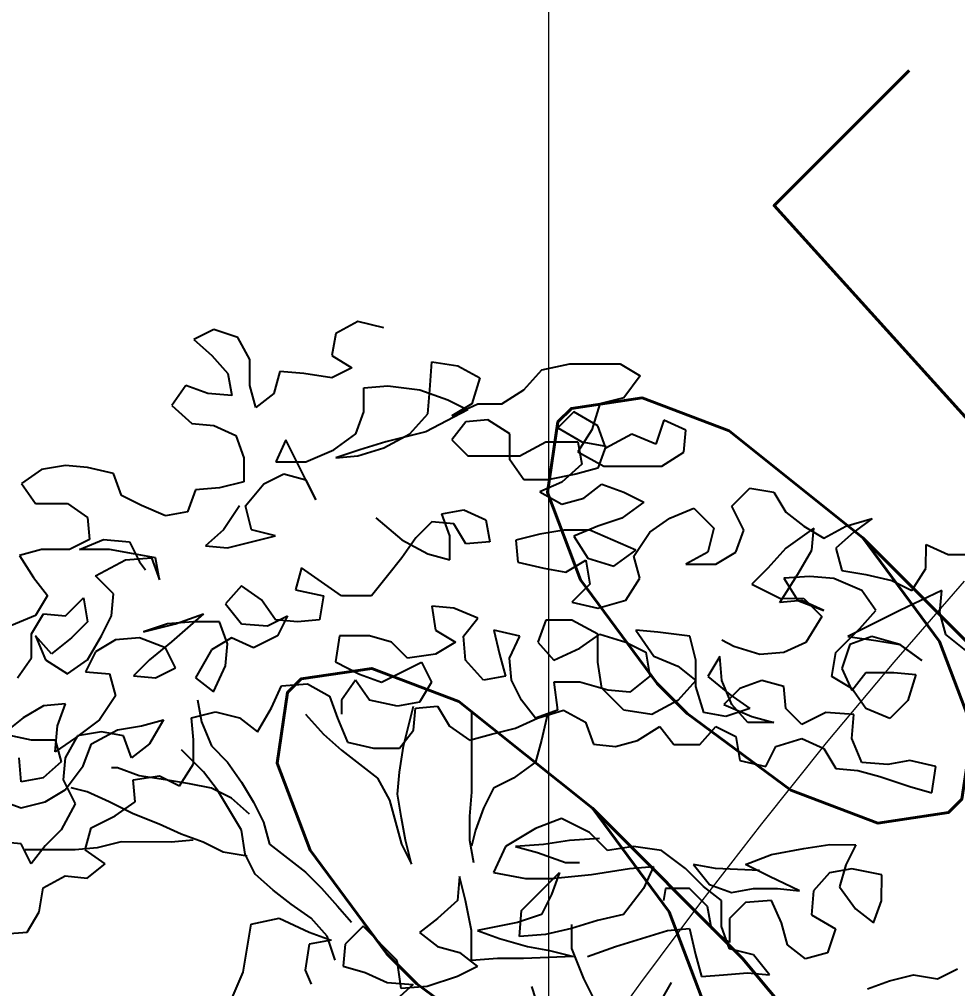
# Model space of a CAD drawing. Header units: millimetres. Extents: x 684983 to 685377, y 990360 to 990509.
# Drawn here: x 685043.539 to 685044.38, y 990436.173 to 990437.042 of the extents above; entities that cross this region are included whole.
import ezdxf

# ---------------------------------------------------------------- set-up
doc = ezdxf.new("R2010")
doc.units = ezdxf.units.MM
for name, color, linetype, lineweight in [('CON_1', 7, 'Continuous', 9), ('grid', 8, 'Continuous', 9), ('GRID LEVELS', 7, 'Continuous', 13)]:
    doc.layers.add(name, color=color, linetype=linetype, lineweight=lineweight)
doc.layers.add('JACK  FRUIT TREE', color=7, linetype='Continuous')
doc.styles.get("Standard").update_dxf_attribs({"font": 'RomanS'})

# ---------------------------------------------------------------- blocks, each defined once
blk = doc.blocks.new('JT')
at = {"color": 3}
for p, q in [((-0.15532, 2.2801, 157.72663), (-0.16849, 2.27293, 157.72663)), ((-0.13977, 2.27649, 157.72663), (-0.15532, 2.2801, 157.72663)), ((-0.24147, 2.27539, 157.72663), (-0.25344, 2.26942, 157.72663)), ((-0.22712, 2.27059, 157.72663), (-0.24147, 2.27539, 157.72663)), ((-0.21995, 2.25743, 157.72663), (-0.22712, 2.27059, 157.72663)), ((-0.16849, 2.27293, 157.72663), (-0.1709, 2.25977, 157.72663)), ((-0.25344, 2.26942, 157.72663), (-0.24268, 2.25984, 157.72663)), ((-0.24268, 2.25984, 157.72663), (-0.23312, 2.24906, 157.72663)), ((-0.1709, 2.25977, 157.72663), (-0.15894, 2.25258, 157.72663)), ((-0.21997, 2.24187, 157.72663), (-0.21995, 2.25743, 157.72663)), ((-0.11229, 2.23938, 157.72663), (-0.11108, 2.25613, 157.72663)), ((-0.11108, 2.25613, 157.72663), (-0.09553, 2.25372, 157.72663)), ((-0.09553, 2.25372, 157.72663), (-0.08237, 2.24653, 157.72663)), ((-0.04528, 2.25128, 157.72663), (-0.02852, 2.25486, 157.72663)), ((-0.02852, 2.25486, 157.72663), (0.00139, 2.25483, 157.72663)), ((0.00139, 2.25483, 157.72663), (0.01335, 2.24764, 157.72663)), ((-0.23312, 2.24906, 157.72663), (-0.23074, 2.2359, 157.72663)), ((-0.20201, 2.25023, 157.72663), (-0.20561, 2.23707, 157.72663)), ((-0.18766, 2.24902, 157.72663), (-0.20201, 2.25023, 157.72663)), ((-0.17091, 2.24661, 157.72663), (-0.18766, 2.24902, 157.72663)), ((-0.15894, 2.25258, 157.72663), (-0.17091, 2.24661, 157.72663)), ((-0.05606, 2.23933, 157.72663), (-0.04528, 2.25128, 157.72663)), ((0.01335, 2.24764, 157.72663), (0.00376, 2.23449, 157.72663)), ((-0.25825, 2.24191, 157.72663), (-0.26664, 2.22995, 157.72663)), ((-0.2451, 2.23711, 157.72663), (-0.25825, 2.24191, 157.72663)), ((-0.21639, 2.22871, 157.72663), (-0.21997, 2.24187, 157.72663)), ((-0.15177, 2.24061, 157.72663), (-0.13741, 2.2418, 157.72663)), ((-0.13741, 2.2418, 157.72663), (-0.11827, 2.23939, 157.72663)), ((-0.08237, 2.24653, 157.72663), (-0.08717, 2.23098, 157.72663)), ((-0.23074, 2.2359, 157.72663), (-0.2451, 2.23711, 157.72663)), ((-0.20561, 2.23707, 157.72663), (-0.21639, 2.22871, 157.72663)), ((-0.15178, 2.22625, 157.72663), (-0.15177, 2.24061, 157.72663)), ((-0.11827, 2.23939, 157.72663), (-0.10153, 2.23339, 157.72663)), ((-0.1135, 2.22502, 157.72663), (-0.11229, 2.23938, 157.72663)), ((-0.06922, 2.23097, 157.72663), (-0.05606, 2.23933, 157.72663)), ((-0.26664, 2.22995, 157.72663), (-0.25469, 2.21917, 157.72663)), ((-0.10153, 2.23339, 157.72663), (-0.08957, 2.22739, 157.72663)), ((-0.08717, 2.23098, 157.72663), (-0.09914, 2.22381, 157.72663)), ((-0.09914, 2.22381, 157.72663), (-0.08358, 2.23098, 157.72663)), ((-0.08358, 2.23098, 157.72663), (-0.06922, 2.23097, 157.72663)), ((-0.0106, 2.23091, 157.72663), (-0.0154, 2.21536, 157.72663)), ((0.00376, 2.23449, 157.72663), (-0.0106, 2.23091, 157.72663)), ((-0.15658, 2.2131, 157.72663), (-0.15178, 2.22625, 157.72663)), ((-0.12428, 2.21307, 157.72663), (-0.1135, 2.22502, 157.72663)), ((-0.08957, 2.22739, 157.72663), (-0.11471, 2.21426, 157.72663)), ((-0.02616, 2.22614, 157.72663), (-0.03574, 2.21658, 157.72663)), ((-0.01181, 2.21775, 157.72663), (-0.02616, 2.22614, 157.72663)), ((-0.25469, 2.21917, 157.72663), (-0.24153, 2.21796, 157.72663)), ((-0.09077, 2.22022, 157.72663), (-0.09916, 2.20946, 157.72663)), ((-0.07761, 2.2214, 157.72663), (-0.09077, 2.22022, 157.72663)), ((-0.06445, 2.21301, 157.72663), (-0.07761, 2.2214, 157.72663)), ((0.02768, 2.2213, 157.72663), (0.02288, 2.20695, 157.72663)), ((0.04084, 2.21531, 157.72663), (0.02768, 2.2213, 157.72663)), ((-0.24153, 2.21796, 157.72663), (-0.22837, 2.21197, 157.72663)), ((-0.16975, 2.20354, 157.72663), (-0.15658, 2.2131, 157.72663)), ((-0.13984, 2.20471, 157.72663), (-0.12428, 2.21307, 157.72663)), ((-0.11471, 2.21426, 157.72663), (-0.13864, 2.2083, 157.72663)), ((-0.06447, 2.19746, 157.72663), (-0.06445, 2.21301, 157.72663)), ((-0.03574, 2.21658, 157.72663), (-0.02139, 2.20819, 157.72663)), ((-0.0154, 2.21536, 157.72663), (-0.02379, 2.20221, 157.72663)), ((-0.00703, 2.20459, 157.72663), (-0.01181, 2.21775, 157.72663)), ((0.00853, 2.21295, 157.72663), (-0.00703, 2.20459, 157.72663)), ((0.02288, 2.20695, 157.72663), (0.00853, 2.21295, 157.72663)), ((0.03963, 2.20215, 157.72663), (0.04084, 2.21531, 157.72663)), ((-0.22837, 2.21197, 157.72663), (-0.2236, 2.1988, 157.72663)), ((-0.19846, 2.20955, 157.72663), (-0.20446, 2.19639, 157.72663)), ((-0.18055, 2.17364, 157.72663), (-0.19846, 2.20955, 157.72663)), ((-0.13864, 2.2083, 157.72663), (-0.1542, 2.20352, 157.72663)), ((-0.09916, 2.20946, 157.72663), (-0.08959, 2.19988, 157.72663)), ((-0.05848, 2.19985, 157.72663), (-0.04292, 2.20821, 157.72663)), ((-0.04292, 2.20821, 157.72663), (-0.02378, 2.20819, 157.72663)), ((-0.02378, 2.20819, 157.72663), (-0.0214, 2.19503, 157.72663)), ((-0.02139, 2.20819, 157.72663), (-0.00703, 2.20578, 157.72663)), ((-0.18651, 2.19638, 157.72663), (-0.16975, 2.20354, 157.72663)), ((-0.1542, 2.20352, 157.72663), (-0.16856, 2.19875, 157.72663)), ((-0.1554, 2.19994, 157.72663), (-0.13984, 2.20471, 157.72663)), ((-0.02379, 2.20221, 157.72663), (-0.00824, 2.19382, 157.72663)), ((-0.00703, 2.20578, 157.72663), (-0.01183, 2.19263, 157.72663)), ((0.02646, 2.19379, 157.72663), (0.03963, 2.20215, 157.72663)), ((-0.2236, 2.1988, 157.72663), (-0.22361, 2.18444, 157.72663)), ((-0.20446, 2.19639, 157.72663), (-0.18651, 2.19638, 157.72663)), ((-0.16856, 2.19875, 157.72663), (-0.1554, 2.19994, 157.72663)), ((-0.08959, 2.19988, 157.72663), (-0.05848, 2.19985, 157.72663)), ((-0.0561, 2.18549, 157.72663), (-0.06447, 2.19746, 157.72663)), ((-0.34445, 2.19173, 157.72663), (-0.35642, 2.18337, 157.72663)), ((-0.33009, 2.19411, 157.72663), (-0.34445, 2.19173, 157.72663)), ((-0.31693, 2.19291, 157.72663), (-0.33009, 2.19411, 157.72663)), ((-0.30138, 2.1893, 157.72663), (-0.31693, 2.19291, 157.72663)), ((-0.0214, 2.19503, 157.72663), (-0.03337, 2.18427, 157.72663)), ((-0.01183, 2.19263, 157.72663), (-0.02499, 2.18905, 157.72663)), ((-0.00824, 2.19382, 157.72663), (0.02646, 2.19379, 157.72663)), ((-0.2966, 2.17614, 157.72663), (-0.30138, 2.1893, 157.72663)), ((-0.22361, 2.18444, 157.72663), (-0.23797, 2.18087, 157.72663)), ((-0.21165, 2.18324, 157.72663), (-0.19968, 2.18921, 157.72663)), ((-0.19968, 2.18921, 157.72663), (-0.18652, 2.18561, 157.72663)), ((-0.18652, 2.18561, 157.72663), (-0.18055, 2.17364, 157.72663)), ((-0.04175, 2.18547, 157.72663), (-0.0561, 2.18549, 157.72663)), ((-0.03337, 2.18427, 157.72663), (-0.04654, 2.1783, 157.72663)), ((-0.02499, 2.18905, 157.72663), (-0.04175, 2.18547, 157.72663)), ((-0.35642, 2.18337, 157.72663), (-0.34805, 2.1714, 157.72663)), ((-0.25233, 2.17968, 157.72663), (-0.25713, 2.16653, 157.72663)), ((-0.23797, 2.18087, 157.72663), (-0.25233, 2.17968, 157.72663)), ((-0.22243, 2.17009, 157.72663), (-0.21165, 2.18324, 157.72663)), ((-0.04654, 2.1783, 157.72663), (-0.03339, 2.17111, 157.72663)), ((-0.02022, 2.17469, 157.72663), (-0.00945, 2.18305, 157.72663)), ((-0.00945, 2.18305, 157.72663), (0.00371, 2.17825, 157.72663)), ((0.00371, 2.17825, 157.72663), (0.01567, 2.17226, 157.72663)), ((0.06831, 2.16982, 157.72663), (0.07909, 2.18058, 157.72663)), ((0.07909, 2.18058, 157.72663), (0.09345, 2.17817, 157.72663)), ((0.09345, 2.17817, 157.72663), (0.10061, 2.1662, 157.72663)), ((-0.28464, 2.17014, 157.72663), (-0.2966, 2.17614, 157.72663)), ((-0.03339, 2.17111, 157.72663), (-0.02022, 2.17469, 157.72663)), ((0.01567, 2.17226, 157.72663), (0.0025, 2.1627, 157.72663)), ((-0.34805, 2.1714, 157.72663), (-0.32891, 2.17138, 157.72663)), ((-0.32891, 2.17138, 157.72663), (-0.31695, 2.16299, 157.72663)), ((-0.27029, 2.16415, 157.72663), (-0.28464, 2.17014, 157.72663)), ((-0.25713, 2.16653, 157.72663), (-0.27029, 2.16415, 157.72663)), ((-0.22602, 2.17009, 157.72663), (-0.2356, 2.15574, 157.72663)), ((-0.21885, 2.15573, 157.72663), (-0.22243, 2.17009, 157.72663)), ((-0.10518, 2.16519, 157.72663), (-0.09202, 2.16757, 157.72663)), ((-0.09202, 2.16757, 157.72663), (-0.07886, 2.16158, 157.72663)), ((0.03122, 2.16268, 157.72663), (0.04558, 2.16864, 157.72663)), ((0.04558, 2.16864, 157.72663), (0.05753, 2.15667, 157.72663)), ((0.07548, 2.15546, 157.72663), (0.06831, 2.16982, 157.72663)), ((0.10061, 2.1662, 157.72663), (0.11137, 2.15782, 157.72663)), ((-0.31695, 2.16299, 157.72663), (-0.31577, 2.14983, 157.72663)), ((-0.14466, 2.16284, 157.72663), (-0.12912, 2.14966, 157.72663)), ((-0.11116, 2.16041, 157.72663), (-0.12075, 2.15085, 157.72663)), ((-0.09801, 2.1592, 157.72663), (-0.11116, 2.16041, 157.72663)), ((-0.1004, 2.15203, 157.72663), (-0.10518, 2.16519, 157.72663)), ((-0.07886, 2.16158, 157.72663), (-0.07648, 2.14842, 157.72663)), ((0.0025, 2.1627, 157.72663), (-0.01186, 2.15793, 157.72663)), ((0.01924, 2.15431, 157.72663), (0.03122, 2.16268, 157.72663)), ((0.1365, 2.15779, 157.72663), (0.15206, 2.16256, 157.72663)), ((0.15206, 2.16256, 157.72663), (0.14128, 2.1542, 157.72663)), ((-0.2356, 2.15574, 157.72663), (-0.24638, 2.14618, 157.72663)), ((-0.2045, 2.15212, 157.72663), (-0.21885, 2.15573, 157.72663)), ((-0.09084, 2.14723, 157.72663), (-0.09801, 2.1592, 157.72663)), ((-0.0322, 2.15555, 157.72663), (-0.04656, 2.15317, 157.72663)), ((-0.01665, 2.15554, 157.72663), (-0.0322, 2.15555, 157.72663)), ((-0.01186, 2.15793, 157.72663), (-0.02622, 2.15196, 157.72663)), ((0.01086, 2.14355, 157.72663), (-0.01665, 2.15554, 157.72663)), ((0.05753, 2.15667, 157.72663), (0.05393, 2.14231, 157.72663)), ((0.07068, 2.1423, 157.72663), (0.07548, 2.15546, 157.72663)), ((0.11735, 2.15661, 157.72663), (0.10059, 2.14466, 157.72663)), ((0.11137, 2.15782, 157.72663), (0.12333, 2.15063, 157.72663)), ((0.11615, 2.14345, 157.72663), (0.11735, 2.15661, 157.72663)), ((0.12333, 2.15063, 157.72663), (0.1365, 2.15779, 157.72663)), ((-0.31577, 2.14983, 157.72663), (-0.32774, 2.14386, 157.72663)), ((-0.32176, 2.14385, 157.72663), (-0.30739, 2.14982, 157.72663)), ((-0.30739, 2.14982, 157.72663), (-0.29184, 2.14861, 157.72663)), ((-0.23322, 2.14497, 157.72663), (-0.2045, 2.15212, 157.72663)), ((-0.12075, 2.15085, 157.72663), (-0.12913, 2.13889, 157.72663)), ((-0.12912, 2.14966, 157.72663), (-0.11358, 2.14127, 157.72663)), ((-0.10042, 2.13767, 157.72663), (-0.1004, 2.15203, 157.72663)), ((-0.04656, 2.15317, 157.72663), (-0.06092, 2.1496, 157.72663)), ((-0.06092, 2.1496, 157.72663), (-0.05974, 2.13644, 157.72663)), ((-0.02622, 2.15196, 157.72663), (-0.01786, 2.13879, 157.72663)), ((0.00966, 2.13996, 157.72663), (0.01924, 2.15431, 157.72663)), ((0.14128, 2.1542, 157.72663), (0.1305, 2.14464, 157.72663)), ((-0.34449, 2.14388, 157.72663), (-0.35765, 2.1403, 157.72663)), ((-0.32774, 2.14386, 157.72663), (-0.34449, 2.14388, 157.72663)), ((-0.30381, 2.14384, 157.72663), (-0.32176, 2.14385, 157.72663)), ((-0.28945, 2.14143, 157.72663), (-0.30381, 2.14384, 157.72663)), ((-0.29184, 2.14861, 157.72663), (-0.28587, 2.13664, 157.72663)), ((-0.24638, 2.14618, 157.72663), (-0.23322, 2.14497, 157.72663)), ((-0.07648, 2.14842, 157.72663), (-0.09084, 2.14723, 157.72663)), ((-0.00231, 2.13399, 157.72663), (0.01086, 2.14355, 157.72663)), ((0.10059, 2.14466, 157.72663), (0.08981, 2.13271, 157.72663)), ((0.10776, 2.1291, 157.72663), (0.11615, 2.14345, 157.72663)), ((0.1305, 2.14464, 157.72663), (0.13408, 2.13147, 157.72663)), ((0.18433, 2.13262, 157.72663), (0.18435, 2.14698, 157.72663)), ((0.18435, 2.14698, 157.72663), (0.1975, 2.14099, 157.72663)), ((-0.35765, 2.1403, 157.72663), (-0.34929, 2.12713, 157.72663)), ((-0.3122, 2.12829, 157.72663), (-0.29424, 2.13785, 157.72663)), ((-0.29424, 2.13785, 157.72663), (-0.27869, 2.13903, 157.72663)), ((-0.2763, 2.13903, 157.72663), (-0.28945, 2.14143, 157.72663)), ((-0.27869, 2.13903, 157.72663), (-0.27391, 2.12586, 157.72663)), ((-0.27391, 2.12586, 157.72663), (-0.2763, 2.13903, 157.72663)), ((-0.12913, 2.13889, 157.72663), (-0.13752, 2.12813, 157.72663)), ((-0.11358, 2.14127, 157.72663), (-0.10042, 2.13767, 157.72663)), ((-0.03103, 2.13043, 157.72663), (-0.01906, 2.1376, 157.72663)), ((-0.01906, 2.1376, 157.72663), (-0.01668, 2.12324, 157.72663)), ((-0.01786, 2.13879, 157.72663), (-0.00231, 2.13399, 157.72663)), ((0.01324, 2.1268, 157.72663), (0.00966, 2.13996, 157.72663)), ((0.05393, 2.14231, 157.72663), (0.04076, 2.13515, 157.72663)), ((0.05871, 2.13513, 157.72663), (0.07068, 2.1423, 157.72663)), ((0.1975, 2.14099, 157.72663), (0.21186, 2.14097, 157.72663)), ((-0.28587, 2.13664, 157.72663), (-0.28228, 2.13185, 157.72663)), ((-0.18896, 2.13297, 157.72663), (-0.19256, 2.11981, 157.72663)), ((-0.16505, 2.11619, 157.72663), (-0.18896, 2.13297, 157.72663)), ((-0.05974, 2.13644, 157.72663), (-0.04419, 2.13283, 157.72663)), ((-0.04419, 2.13283, 157.72663), (-0.03103, 2.13043, 157.72663)), ((0.04076, 2.13515, 157.72663), (0.05871, 2.13513, 157.72663)), ((0.08981, 2.13271, 157.72663), (0.08023, 2.12315, 157.72663)), ((0.13408, 2.13147, 157.72663), (0.14844, 2.12907, 157.72663)), ((0.17595, 2.11947, 157.72663), (0.18433, 2.13262, 157.72663)), ((-0.34929, 2.12713, 157.72663), (-0.34093, 2.11635, 157.72663)), ((-0.30144, 2.11751, 157.72663), (-0.3122, 2.12829, 157.72663)), ((-0.13752, 2.12813, 157.72663), (-0.1471, 2.11618, 157.72663)), ((0.00485, 2.11364, 157.72663), (0.01324, 2.1268, 157.72663)), ((0.09697, 2.11236, 157.72663), (0.10776, 2.1291, 157.72663)), ((0.11494, 2.1279, 157.72663), (0.09938, 2.12672, 157.72663)), ((0.09938, 2.12672, 157.72663), (0.10774, 2.11355, 157.72663)), ((0.12929, 2.12669, 157.72663), (0.11494, 2.1279, 157.72663)), ((0.14604, 2.1195, 157.72663), (0.12929, 2.12669, 157.72663)), ((0.14844, 2.12907, 157.72663), (0.16399, 2.12546, 157.72663)), ((-0.22486, 2.12223, 157.72663), (-0.23444, 2.11147, 157.72663)), ((-0.21291, 2.11384, 157.72663), (-0.22486, 2.12223, 157.72663)), ((-0.01668, 2.12324, 157.72663), (-0.02746, 2.11248, 157.72663)), ((0.08023, 2.12315, 157.72663), (0.09698, 2.11476, 157.72663)), ((0.16399, 2.12546, 157.72663), (0.17595, 2.11947, 157.72663)), ((-0.34093, 2.11635, 157.72663), (-0.34811, 2.1044, 157.72663)), ((-0.33017, 2.10438, 157.72663), (-0.31939, 2.11514, 157.72663)), ((-0.31939, 2.11514, 157.72663), (-0.31701, 2.10078, 157.72663)), ((-0.30265, 2.10435, 157.72663), (-0.30144, 2.11751, 157.72663)), ((-0.19256, 2.11981, 157.72663), (-0.17581, 2.1162, 157.72663)), ((-0.17581, 2.1162, 157.72663), (-0.17822, 2.10185, 157.72663)), ((-0.1471, 2.11618, 157.72663), (-0.16505, 2.11619, 157.72663)), ((0.09698, 2.11476, 157.72663), (0.11133, 2.11474, 157.72663)), ((0.11133, 2.11474, 157.72663), (0.12209, 2.10397, 157.72663)), ((0.1544, 2.10753, 157.72663), (0.14604, 2.1195, 157.72663)), ((0.19389, 2.11945, 157.72663), (0.16876, 2.10751, 157.72663)), ((0.19269, 2.10629, 157.72663), (0.19389, 2.11945, 157.72663)), ((-0.23444, 2.11147, 157.72663), (-0.22488, 2.0995, 157.72663)), ((-0.20454, 2.10187, 157.72663), (-0.21291, 2.11384, 157.72663)), ((-0.09805, 2.10895, 157.72663), (-0.11121, 2.11016, 157.72663)), ((-0.11121, 2.11016, 157.72663), (-0.10883, 2.0958, 157.72663)), ((-0.0837, 2.10296, 157.72663), (-0.09805, 2.10895, 157.72663)), ((-0.02746, 2.11248, 157.72663), (-0.01191, 2.10887, 157.72663)), ((-0.01191, 2.10887, 157.72663), (0.00485, 2.11364, 157.72663)), ((0.11014, 2.11355, 157.72663), (0.09697, 2.11236, 157.72663)), ((0.10774, 2.11355, 157.72663), (0.12329, 2.10755, 157.72663)), ((0.12329, 2.10755, 157.72663), (0.11014, 2.11355, 157.72663)), ((-0.34811, 2.1044, 157.72663), (-0.36248, 2.09843, 157.72663)), ((-0.35052, 2.09363, 157.72663), (-0.34333, 2.10559, 157.72663)), ((-0.34333, 2.10559, 157.72663), (-0.33017, 2.10438, 157.72663)), ((-0.30864, 2.0924, 157.72663), (-0.30265, 2.10435, 157.72663)), ((-0.24761, 2.1055, 157.72663), (-0.26677, 2.08877, 157.72663)), ((-0.26437, 2.09953, 157.72663), (-0.24761, 2.1055, 157.72663)), ((-0.20933, 2.09829, 157.72663), (-0.19736, 2.10426, 157.72663)), ((-0.19736, 2.10426, 157.72663), (-0.20335, 2.0923, 157.72663)), ((-0.09208, 2.0922, 157.72663), (-0.0837, 2.10296, 157.72663)), ((0.12209, 2.10397, 157.72663), (0.11251, 2.08842, 157.72663)), ((0.16876, 2.10751, 157.72663), (0.13764, 2.09199, 157.72663)), ((0.14482, 2.09677, 157.72663), (0.1544, 2.10753, 157.72663)), ((0.19626, 2.09313, 157.72663), (0.19269, 2.10629, 157.72663)), ((-0.31701, 2.10078, 157.72663), (-0.32659, 2.09122, 157.72663)), ((-0.26915, 2.09954, 157.72663), (-0.28351, 2.09477, 157.72663)), ((-0.28351, 2.09477, 157.72663), (-0.26437, 2.09953, 157.72663)), ((-0.2536, 2.10072, 157.72663), (-0.26915, 2.09954, 157.72663)), ((-0.23804, 2.10071, 157.72663), (-0.2536, 2.10072, 157.72663)), ((-0.23327, 2.08754, 157.72663), (-0.23804, 2.10071, 157.72663)), ((-0.22488, 2.0995, 157.72663), (-0.20933, 2.09829, 157.72663)), ((-0.19138, 2.10066, 157.72663), (-0.20454, 2.10187, 157.72663)), ((-0.17822, 2.10185, 157.72663), (-0.19138, 2.10066, 157.72663)), ((-0.04302, 2.10172, 157.72663), (-0.04782, 2.08857, 157.72663)), ((-0.02747, 2.10171, 157.72663), (-0.04302, 2.10172, 157.72663)), ((-0.01192, 2.09332, 157.72663), (-0.02747, 2.10171, 157.72663)), ((0.13045, 2.08242, 157.72663), (0.14482, 2.09677, 157.72663)), ((-0.35053, 2.07927, 157.72663), (-0.35052, 2.09363, 157.72663)), ((-0.33856, 2.08165, 157.72663), (-0.34813, 2.09243, 157.72663)), ((-0.34813, 2.09243, 157.72663), (-0.34216, 2.07807, 157.72663)), ((-0.32659, 2.09122, 157.72663), (-0.33856, 2.08165, 157.72663)), ((-0.31703, 2.07805, 157.72663), (-0.30864, 2.0924, 157.72663)), ((-0.28591, 2.09118, 157.72663), (-0.30027, 2.08999, 157.72663)), ((-0.27036, 2.08518, 157.72663), (-0.28591, 2.09118, 157.72663)), ((-0.23087, 2.09113, 157.72663), (-0.24285, 2.08396, 157.72663)), ((-0.21772, 2.08513, 157.72663), (-0.23087, 2.09113, 157.72663)), ((-0.20335, 2.0923, 157.72663), (-0.21772, 2.08513, 157.72663)), ((-0.16626, 2.09226, 157.72663), (-0.16867, 2.07671, 157.72663)), ((-0.14832, 2.09225, 157.72663), (-0.16626, 2.09226, 157.72663)), ((-0.13516, 2.08865, 157.72663), (-0.14832, 2.09225, 157.72663)), ((-0.10883, 2.0958, 157.72663), (-0.09687, 2.08861, 157.72663)), ((-0.0909, 2.07784, 157.72663), (-0.09208, 2.0922, 157.72663)), ((-0.05858, 2.09217, 157.72663), (-0.07413, 2.09577, 157.72663)), ((-0.07413, 2.09577, 157.72663), (-0.07056, 2.08141, 157.72663)), ((-0.06458, 2.07901, 157.72663), (-0.05858, 2.09217, 157.72663)), ((-0.0227, 2.08495, 157.72663), (-0.01072, 2.09332, 157.72663)), ((-0.01194, 2.07657, 157.72663), (-0.01192, 2.09332, 157.72663)), ((-0.01072, 2.09332, 157.72663), (0.00483, 2.08852, 157.72663)), ((0.02397, 2.09448, 157.72663), (0.01081, 2.09569, 157.72663)), ((0.01081, 2.09569, 157.72663), (0.02157, 2.08013, 157.72663)), ((0.04312, 2.09207, 157.72663), (0.02397, 2.09448, 157.72663)), ((0.04669, 2.07771, 157.72663), (0.04312, 2.09207, 157.72663)), ((0.13764, 2.09199, 157.72663), (0.15438, 2.08958, 157.72663)), ((0.15199, 2.09197, 157.72663), (0.13883, 2.0872, 157.72663)), ((0.16874, 2.08717, 157.72663), (0.15199, 2.09197, 157.72663)), ((0.20822, 2.08355, 157.72663), (0.19626, 2.09313, 157.72663)), ((-0.30027, 2.08999, 157.72663), (-0.31224, 2.08283, 157.72663)), ((-0.26677, 2.08877, 157.72663), (-0.27994, 2.07801, 157.72663)), ((-0.26439, 2.07321, 157.72663), (-0.27036, 2.08518, 157.72663)), ((-0.23448, 2.07438, 157.72663), (-0.23327, 2.08754, 157.72663)), ((-0.1256, 2.07907, 157.72663), (-0.13516, 2.08865, 157.72663)), ((-0.09687, 2.08861, 157.72663), (-0.10884, 2.08144, 157.72663)), ((-0.04782, 2.08857, 157.72663), (-0.03826, 2.07779, 157.72663)), ((0.00483, 2.08852, 157.72663), (0.01678, 2.08253, 157.72663)), ((0.06943, 2.08607, 157.72663), (0.06226, 2.08966, 157.72663)), ((0.08498, 2.08127, 157.72663), (0.06943, 2.08607, 157.72663)), ((0.11251, 2.08842, 157.72663), (0.09934, 2.08245, 157.72663)), ((0.13883, 2.0872, 157.72663), (0.13403, 2.07285, 157.72663)), ((0.15438, 2.08958, 157.72663), (0.16874, 2.08717, 157.72663)), ((0.16874, 2.08717, 157.72663), (0.18189, 2.07759, 157.72663)), ((0.18189, 2.07759, 157.72663), (0.16874, 2.08717, 157.72663)), ((-0.31224, 2.08283, 157.72663), (-0.31823, 2.07087, 157.72663)), ((-0.24285, 2.08396, 157.72663), (-0.25243, 2.06722, 157.72663)), ((-0.10884, 2.08144, 157.72663), (-0.1256, 2.07907, 157.72663)), ((-0.07056, 2.08141, 157.72663), (-0.06698, 2.06824, 157.72663)), ((-0.03826, 2.07779, 157.72663), (-0.0227, 2.08495, 157.72663)), ((0.01678, 2.08253, 157.72663), (0.01916, 2.06817, 157.72663)), ((0.02157, 2.08013, 157.72663), (0.03592, 2.07413, 157.72663)), ((0.06105, 2.08009, 157.72663), (0.05386, 2.06813, 157.72663)), ((0.06223, 2.06573, 157.72663), (0.06105, 2.08009, 157.72663)), ((0.09934, 2.08245, 157.72663), (0.08498, 2.08127, 157.72663)), ((0.12804, 2.06807, 157.72663), (0.13045, 2.08242, 157.72663)), ((-0.35892, 2.06732, 157.72663), (-0.35053, 2.07927, 157.72663)), ((-0.34216, 2.07807, 157.72663), (-0.329, 2.06968, 157.72663)), ((-0.329, 2.06968, 157.72663), (-0.31703, 2.07805, 157.72663)), ((-0.27994, 2.07801, 157.72663), (-0.28952, 2.06845, 157.72663)), ((-0.24167, 2.05883, 157.72663), (-0.23448, 2.07438, 157.72663)), ((-0.16867, 2.07671, 157.72663), (-0.15432, 2.06952, 157.72663)), ((-0.14116, 2.06472, 157.72663), (-0.11722, 2.07667, 157.72663)), ((-0.11722, 2.07667, 157.72663), (-0.11125, 2.0647, 157.72663)), ((-0.08014, 2.06586, 157.72663), (-0.0909, 2.07784, 157.72663)), ((-0.06339, 2.06585, 157.72663), (-0.06458, 2.07901, 157.72663)), ((-0.00956, 2.06101, 157.72663), (-0.01194, 2.07657, 157.72663)), ((0.03592, 2.07413, 157.72663), (0.04668, 2.06575, 157.72663)), ((0.04668, 2.06216, 157.72663), (0.04669, 2.07771, 157.72663)), ((-0.31823, 2.07087, 157.72663), (-0.30388, 2.06966, 157.72663)), ((-0.30388, 2.06966, 157.72663), (-0.3003, 2.05649, 157.72663)), ((-0.28952, 2.06845, 157.72663), (-0.27636, 2.06724, 157.72663)), ((-0.27636, 2.06724, 157.72663), (-0.26439, 2.07321, 157.72663)), ((-0.15432, 2.06952, 157.72663), (-0.14116, 2.06472, 157.72663)), ((-0.06698, 2.06824, 157.72663), (-0.08014, 2.06586, 157.72663)), ((0.01916, 2.06817, 157.72663), (0.00719, 2.05861, 157.72663)), ((0.05386, 2.06813, 157.72663), (0.06701, 2.05735, 157.72663)), ((0.14, 2.06088, 157.72663), (0.12804, 2.06807, 157.72663)), ((0.13403, 2.07285, 157.72663), (0.14, 2.05968, 157.72663)), ((0.14, 2.05968, 157.72663), (0.14838, 2.07044, 157.72663)), ((0.14838, 2.07044, 157.72663), (0.16513, 2.07043, 157.72663)), ((0.16513, 2.07043, 157.72663), (0.17829, 2.06922, 157.72663)), ((0.17829, 2.06922, 157.72663), (0.17349, 2.05367, 157.72663)), ((-0.25243, 2.06722, 157.72663), (-0.24167, 2.05883, 157.72663)), ((-0.20698, 2.04923, 157.72663), (-0.20099, 2.06239, 157.72663)), ((-0.20099, 2.06239, 157.72663), (-0.18543, 2.06357, 157.72663)), ((-0.18543, 2.06357, 157.72663), (-0.17228, 2.05638, 157.72663)), ((-0.15672, 2.06593, 157.72663), (-0.1651, 2.05398, 157.72663)), ((-0.14835, 2.05396, 157.72663), (-0.15672, 2.06593, 157.72663)), ((-0.11125, 2.0647, 157.72663), (-0.11844, 2.05274, 157.72663)), ((-0.05742, 2.05388, 157.72663), (-0.06339, 2.06585, 157.72663)), ((-0.02271, 2.06461, 157.72663), (-0.03827, 2.06463, 157.72663)), ((-0.03827, 2.06463, 157.72663), (-0.03589, 2.04788, 157.72663)), ((-0.00597, 2.05981, 157.72663), (-0.02271, 2.06461, 157.72663)), ((0.04668, 2.06575, 157.72663), (0.0359, 2.05379, 157.72663)), ((0.05145, 2.0466, 157.72663), (0.04668, 2.06216, 157.72663)), ((0.0682, 2.05137, 157.72663), (0.06223, 2.06573, 157.72663)), ((0.08616, 2.06571, 157.72663), (0.073, 2.06094, 157.72663)), ((0.09932, 2.06211, 157.72663), (0.08616, 2.06571, 157.72663)), ((0.10051, 2.04895, 157.72663), (0.09932, 2.06211, 157.72663)), ((-0.3003, 2.05649, 157.72663), (-0.30989, 2.04215, 157.72663)), ((-0.17228, 2.05638, 157.72663), (-0.16751, 2.04321, 157.72663)), ((0.00359, 2.04784, 157.72663), (-0.00956, 2.06101, 157.72663)), ((0.00719, 2.05861, 157.72663), (-0.00597, 2.05981, 157.72663)), ((0.073, 2.06094, 157.72663), (0.06342, 2.05138, 157.72663)), ((0.06701, 2.05735, 157.72663), (0.07897, 2.04897, 157.72663)), ((0.14836, 2.0489, 157.72663), (0.14, 2.06088, 157.72663)), ((-0.34338, 2.05055, 157.72663), (-0.35535, 2.04338, 157.72663)), ((-0.33022, 2.05174, 157.72663), (-0.34338, 2.05055, 157.72663)), ((-0.33501, 2.03858, 157.72663), (-0.33022, 2.05174, 157.72663)), ((-0.1651, 2.05398, 157.72663), (-0.16511, 2.0456, 157.72663)), ((-0.13161, 2.05036, 157.72663), (-0.14835, 2.05396, 157.72663)), ((-0.11844, 2.05274, 157.72663), (-0.13161, 2.05036, 157.72663)), ((-0.04906, 2.0431, 157.72663), (-0.05742, 2.05388, 157.72663)), ((0.0359, 2.05379, 157.72663), (0.02034, 2.04543, 157.72663)), ((0.06342, 2.05138, 157.72663), (0.08016, 2.04418, 157.72663)), ((0.07777, 2.04059, 157.72663), (0.0682, 2.05137, 157.72663)), ((0.17349, 2.05367, 157.72663), (0.16272, 2.04291, 157.72663)), ((-0.25485, 2.04329, 157.72663), (-0.24049, 2.04687, 157.72663)), ((-0.24049, 2.04687, 157.72663), (-0.22613, 2.04326, 157.72663)), ((-0.21537, 2.03488, 157.72663), (-0.20698, 2.04923, 157.72663)), ((-0.12205, 2.03599, 157.72663), (-0.12084, 2.04915, 157.72663)), ((-0.12084, 2.04915, 157.72663), (-0.10768, 2.05034, 157.72663)), ((-0.10768, 2.05034, 157.72663), (-0.10051, 2.03836, 157.72663)), ((-0.03589, 2.04788, 157.72663), (-0.04906, 2.0431, 157.72663)), ((-0.04786, 2.0431, 157.72663), (-0.0323, 2.04787, 157.72663)), ((-0.0323, 2.04787, 157.72663), (-0.01915, 2.04068, 157.72663)), ((0.02034, 2.04543, 157.72663), (0.00359, 2.04784, 157.72663)), ((0.06461, 2.0442, 157.72663), (0.05145, 2.0466, 157.72663)), ((0.07897, 2.04897, 157.72663), (0.06461, 2.0442, 157.72663)), ((0.11007, 2.03937, 157.72663), (0.10051, 2.04895, 157.72663)), ((0.12443, 2.04653, 157.72663), (0.11007, 2.03937, 157.72663)), ((0.14118, 2.04532, 157.72663), (0.12443, 2.04653, 157.72663)), ((0.13997, 2.03097, 157.72663), (0.14118, 2.04532, 157.72663)), ((0.16272, 2.04291, 157.72663), (0.14836, 2.0489, 157.72663)), ((-0.35535, 2.04338, 157.72663), (-0.36732, 2.03382, 157.72663)), ((-0.30989, 2.04215, 157.72663), (-0.32425, 2.03139, 157.72663)), ((-0.28476, 2.03853, 157.72663), (-0.2716, 2.04211, 157.72663)), ((-0.2716, 2.04211, 157.72663), (-0.27999, 2.02776, 157.72663)), ((-0.25366, 2.03013, 157.72663), (-0.25485, 2.04329, 157.72663)), ((-0.22613, 2.04326, 157.72663), (-0.21537, 2.03488, 157.72663)), ((-0.16751, 2.04321, 157.72663), (-0.16154, 2.02885, 157.72663)), ((-0.06103, 2.03713, 157.72663), (-0.04786, 2.0431, 157.72663)), ((-0.01915, 2.04068, 157.72663), (-0.01437, 2.02752, 157.72663)), ((0.09332, 2.04058, 157.72663), (0.07777, 2.04059, 157.72663)), ((0.08016, 2.04418, 157.72663), (0.09332, 2.04058, 157.72663)), ((-0.36732, 2.03382, 157.72663), (-0.35058, 2.03022, 157.72663)), ((-0.33622, 2.02303, 157.72663), (-0.33501, 2.03858, 157.72663)), ((-0.3087, 2.03497, 157.72663), (-0.32305, 2.03259, 157.72663)), ((-0.31468, 2.02779, 157.72663), (-0.29912, 2.03615, 157.72663)), ((-0.29554, 2.03256, 157.72663), (-0.3087, 2.03497, 157.72663)), ((-0.29912, 2.03615, 157.72663), (-0.28476, 2.03853, 157.72663)), ((-0.13043, 2.02523, 157.72663), (-0.12205, 2.03599, 157.72663)), ((-0.10051, 2.03836, 157.72663), (-0.08855, 2.02998, 157.72663)), ((-0.08855, 2.02998, 157.72663), (-0.07539, 2.03356, 157.72663)), ((-0.07539, 2.03356, 157.72663), (-0.06103, 2.03713, 157.72663)), ((0.01195, 2.02989, 157.72663), (0.02512, 2.03825, 157.72663)), ((0.02512, 2.03825, 157.72663), (0.03348, 2.02747, 157.72663)), ((0.04904, 2.02746, 157.72663), (0.05862, 2.03822, 157.72663)), ((0.05862, 2.03822, 157.72663), (0.07058, 2.03223, 157.72663)), ((-0.35058, 2.03022, 157.72663), (-0.33622, 2.0302, 157.72663)), ((-0.32425, 2.03139, 157.72663), (-0.33622, 2.02303, 157.72663)), ((-0.33622, 2.0302, 157.72663), (-0.33264, 2.01704, 157.72663)), ((-0.32305, 2.03259, 157.72663), (-0.33025, 2.01943, 157.72663)), ((-0.31948, 2.01464, 157.72663), (-0.31468, 2.02779, 157.72663)), ((-0.29076, 2.01939, 157.72663), (-0.29554, 2.03256, 157.72663)), ((-0.27999, 2.02776, 157.72663), (-0.29076, 2.01939, 157.72663)), ((-0.25368, 2.01577, 157.72663), (-0.25366, 2.03013, 157.72663)), ((-0.16154, 2.02885, 157.72663), (-0.14599, 2.02524, 157.72663)), ((-0.01437, 2.02752, 157.72663), (-0.00121, 2.02631, 157.72663)), ((-0.00121, 2.02631, 157.72663), (0.01195, 2.02989, 157.72663)), ((0.03348, 2.02747, 157.72663), (0.04904, 2.02746, 157.72663)), ((0.07058, 2.03223, 157.72663), (0.07296, 2.01787, 157.72663)), ((0.0945, 2.02622, 157.72663), (0.11006, 2.03099, 157.72663)), ((0.11006, 2.03099, 157.72663), (0.12322, 2.025, 157.72663)), ((0.14594, 2.0166, 157.72663), (0.13997, 2.03097, 157.72663)), ((-0.14599, 2.02524, 157.72663), (-0.13043, 2.02523, 157.72663)), ((0.08851, 2.01426, 157.72663), (0.0945, 2.02622, 157.72663)), ((0.12322, 2.025, 157.72663), (0.13038, 2.01303, 157.72663)), ((-0.35658, 2.0051, 157.72663), (-0.35776, 2.01946, 157.72663)), ((-0.33264, 2.01704, 157.72663), (-0.34342, 2.00748, 157.72663)), ((-0.33025, 2.01943, 157.72663), (-0.33145, 2.00627, 157.72663)), ((-0.26206, 2.00262, 157.72663), (-0.25368, 2.01577, 157.72663)), ((0.07296, 2.01787, 157.72663), (0.08851, 2.01426, 157.72663)), ((0.16149, 2.01539, 157.72663), (0.14594, 2.0166, 157.72663)), ((0.17466, 2.01777, 157.72663), (0.16149, 2.01539, 157.72663)), ((0.19021, 2.01417, 157.72663), (0.17466, 2.01777, 157.72663)), ((-0.33026, 2.00029, 157.72663), (-0.31948, 2.01464, 157.72663)), ((0.13038, 2.01303, 157.72663), (0.14354, 2.01182, 157.72663)), ((0.14354, 2.01182, 157.72663), (0.1567, 2.00822, 157.72663)), ((0.1878, 1.99862, 157.72663), (0.19021, 2.01417, 157.72663)), ((-0.34342, 2.00748, 157.72663), (-0.35658, 2.0051, 157.72663)), ((-0.33145, 2.00627, 157.72663), (-0.32429, 1.99191, 157.72663)), ((-0.28958, 2.00623, 157.72663), (-0.27402, 2.00861, 157.72663)), ((-0.28839, 1.99307, 157.72663), (-0.28958, 2.00623, 157.72663)), ((-0.27402, 2.00861, 157.72663), (-0.26206, 2.00262, 157.72663)), ((0.1567, 2.00822, 157.72663), (0.17464, 2.00222, 157.72663)), ((-0.34223, 1.99312, 157.72663), (-0.33026, 2.00029, 157.72663)), ((0.17464, 2.00222, 157.72663), (0.1878, 1.99862, 157.72663)), ((-0.37334, 1.99554, 157.72663), (-0.3566, 1.98954, 157.72663)), ((-0.3566, 1.98954, 157.72663), (-0.34223, 1.99312, 157.72663)), ((-0.30037, 1.98471, 157.72663), (-0.28839, 1.99307, 157.72663)), ((-0.32429, 1.99191, 157.72663), (-0.33268, 1.97636, 157.72663)), ((-0.31473, 1.97754, 157.72663), (-0.30037, 1.98471, 157.72663)), ((-0.03356, 1.98327, 157.72663), (-0.04912, 1.9773, 157.72663)), ((-0.01681, 1.97488, 157.72663), (-0.03356, 1.98327, 157.72663)), ((-0.33268, 1.97636, 157.72663), (-0.34226, 1.9668, 157.72663)), ((-0.31833, 1.96438, 157.72663), (-0.31473, 1.97754, 157.72663)), ((-0.04912, 1.9773, 157.72663), (-0.06707, 1.96655, 157.72663)), ((-0.02878, 1.9701, 157.72663), (-0.04434, 1.96772, 157.72663)), ((-0.01084, 1.97128, 157.72663), (-0.02878, 1.9701, 157.72663)), ((-0.00606, 1.9641, 157.72663), (-0.01681, 1.97488, 157.72663)), ((-0.35661, 1.96801, 157.72663), (-0.36977, 1.96922, 157.72663)), ((-0.35064, 1.95604, 157.72663), (-0.35661, 1.96801, 157.72663)), ((-0.34226, 1.9668, 157.72663), (-0.35064, 1.95604, 157.72663)), ((-0.30637, 1.956, 157.72663), (-0.31833, 1.96438, 157.72663)), ((-0.06707, 1.96655, 157.72663), (-0.07427, 1.951, 157.72663)), ((-0.04434, 1.96772, 157.72663), (-0.06109, 1.96654, 157.72663)), ((-0.06109, 1.96654, 157.72663), (-0.04793, 1.96294, 157.72663)), ((0.0095, 1.96648, 157.72663), (-0.00606, 1.9641, 157.72663)), ((0.02625, 1.96407, 157.72663), (0.0095, 1.96648, 157.72663)), ((0.0406, 1.95329, 157.72663), (0.02625, 1.96407, 157.72663)), ((0.09205, 1.96161, 157.72663), (0.1112, 1.96519, 157.72663)), ((0.1112, 1.96519, 157.72663), (0.12675, 1.96757, 157.72663)), ((0.12675, 1.96757, 157.72663), (0.14231, 1.96755, 157.72663)), ((0.14231, 1.96755, 157.72663), (0.13631, 1.95559, 157.72663)), ((-0.04793, 1.96294, 157.72663), (-0.03119, 1.95694, 157.72663)), ((0.07649, 1.95565, 157.72663), (0.09205, 1.96161, 157.72663)), ((-0.31715, 1.94763, 157.72663), (-0.30637, 1.956, 157.72663)), ((-0.03119, 1.95694, 157.72663), (-0.02281, 1.95693, 157.72663)), ((-0.01564, 1.94975, 157.72663), (0.00709, 1.95332, 157.72663)), ((0.00709, 1.95332, 157.72663), (0.02145, 1.9545, 157.72663)), ((0.02145, 1.9545, 157.72663), (0.01546, 1.94134, 157.72663)), ((0.05135, 1.94251, 157.72663), (0.0406, 1.95329, 157.72663)), ((0.05854, 1.95327, 157.72663), (0.04538, 1.95567, 157.72663)), ((0.04538, 1.95567, 157.72663), (0.05494, 1.9437, 157.72663)), ((0.08486, 1.95205, 157.72663), (0.05854, 1.95327, 157.72663)), ((0.09084, 1.94845, 157.72663), (0.07649, 1.95565, 157.72663)), ((0.1399, 1.9532, 157.72663), (0.12674, 1.95081, 157.72663)), ((0.13631, 1.95559, 157.72663), (0.13271, 1.94243, 157.72663)), ((0.15784, 1.94959, 157.72663), (0.1399, 1.9532, 157.72663)), ((-0.34348, 1.94167, 157.72663), (-0.33031, 1.94884, 157.72663)), ((-0.33031, 1.94884, 157.72663), (-0.31715, 1.94763, 157.72663)), ((-0.09461, 1.94862, 157.72663), (-0.09582, 1.93427, 157.72663)), ((-0.09103, 1.93426, 157.72663), (-0.09461, 1.94862, 157.72663)), ((-0.07427, 1.951, 157.72663), (-0.05513, 1.94739, 157.72663)), ((-0.05754, 1.92825, 157.72663), (-0.03478, 1.95096, 157.72663)), ((-0.05513, 1.94739, 157.72663), (-0.03957, 1.94738, 157.72663)), ((-0.03478, 1.95096, 157.72663), (-0.03958, 1.93781, 157.72663)), ((-0.03957, 1.94738, 157.72663), (-0.01564, 1.94975, 157.72663)), ((0.10878, 1.94006, 157.72663), (0.09084, 1.94845, 157.72663)), ((0.12674, 1.95081, 157.72663), (0.11716, 1.94006, 157.72663)), ((0.15783, 1.93404, 157.72663), (0.15784, 1.94959, 157.72663)), ((-0.34588, 1.92732, 157.72663), (-0.34348, 1.94167, 157.72663)), ((0.01546, 1.94134, 157.72663), (0.00348, 1.9258, 157.72663)), ((0.02862, 1.94133, 157.72663), (0.02742, 1.93416, 157.72663)), ((0.04298, 1.94132, 157.72663), (0.02862, 1.94133, 157.72663)), ((0.05374, 1.93054, 157.72663), (0.04298, 1.94132, 157.72663)), ((0.06211, 1.93412, 157.72663), (0.05135, 1.94251, 157.72663)), ((0.05494, 1.9437, 157.72663), (0.0681, 1.9389, 157.72663)), ((0.0681, 1.9389, 157.72663), (0.08126, 1.94128, 157.72663)), ((0.08126, 1.94128, 157.72663), (0.09562, 1.94127, 157.72663)), ((0.09562, 1.94127, 157.72663), (0.10878, 1.94006, 157.72663)), ((0.13271, 1.94243, 157.72663), (0.14227, 1.92926, 157.72663)), ((-0.03958, 1.93781, 157.72663), (-0.04557, 1.92585, 157.72663)), ((0.11716, 1.94006, 157.72663), (0.11595, 1.9257, 157.72663)), ((-0.09582, 1.93427, 157.72663), (-0.10779, 1.92351, 157.72663)), ((-0.08746, 1.91631, 157.72663), (-0.09103, 1.93426, 157.72663)), ((0.05612, 1.91738, 157.72663), (0.05374, 1.93054, 157.72663)), ((0.0621, 1.91857, 157.72663), (0.06211, 1.93412, 157.72663)), ((0.07647, 1.93291, 157.72663), (0.06689, 1.92335, 157.72663)), ((0.09203, 1.9341, 157.72663), (0.07647, 1.93291, 157.72663)), ((0.098, 1.92093, 157.72663), (0.09203, 1.9341, 157.72663)), ((0.14227, 1.92926, 157.72663), (0.15303, 1.92088, 157.72663)), ((0.15303, 1.92088, 157.72663), (0.15783, 1.93404, 157.72663)), ((-0.35307, 1.91536, 157.72663), (-0.34588, 1.92732, 157.72663)), ((-0.21907, 1.92002, 157.72663), (-0.20231, 1.9236, 157.72663)), ((-0.20231, 1.9236, 157.72663), (-0.18437, 1.91521, 157.72663)), ((-0.10779, 1.92351, 157.72663), (-0.11857, 1.91515, 157.72663)), ((-0.04557, 1.92585, 157.72663), (-0.05994, 1.92107, 157.72663)), ((-0.05875, 1.9127, 157.72663), (-0.05754, 1.92825, 157.72663)), ((0.00348, 1.9258, 157.72663), (-0.01208, 1.92223, 157.72663)), ((0.06689, 1.92335, 157.72663), (0.06688, 1.90899, 157.72663)), ((0.11595, 1.9257, 157.72663), (0.1303, 1.91731, 157.72663)), ((-0.22388, 1.89131, 157.72663), (-0.21907, 1.92002, 157.72663)), ((-0.15207, 1.91877, 157.72663), (-0.16284, 1.90801, 157.72663)), ((-0.13174, 1.89841, 157.72663), (-0.15207, 1.91877, 157.72663)), ((-0.05994, 1.92107, 157.72663), (-0.08387, 1.91631, 157.72663)), ((-0.02764, 1.91746, 157.72663), (-0.04319, 1.91388, 157.72663)), ((-0.01208, 1.92223, 157.72663), (-0.02764, 1.91746, 157.72663)), ((0.02979, 1.91621, 157.72663), (0.04296, 1.91739, 157.72663)), ((0.04296, 1.91739, 157.72663), (0.04653, 1.90183, 157.72663)), ((0.06688, 1.90899, 157.72663), (0.05612, 1.91738, 157.72663)), ((0.06687, 1.9054, 157.72663), (0.0621, 1.91857, 157.72663)), ((0.10157, 1.90777, 157.72663), (0.098, 1.92093, 157.72663)), ((0.1303, 1.91731, 157.72663), (0.1255, 1.90296, 157.72663)), ((-0.36624, 1.91418, 157.72663), (-0.35307, 1.91536, 157.72663)), ((-0.18437, 1.91521, 157.72663), (-0.17122, 1.91041, 157.72663)), ((-0.11857, 1.91515, 157.72663), (-0.10781, 1.90676, 157.72663)), ((-0.08748, 1.89837, 157.72663), (-0.08746, 1.91631, 157.72663)), ((-0.08387, 1.91631, 157.72663), (-0.07071, 1.91151, 157.72663)), ((-0.07071, 1.91151, 157.72663), (-0.05397, 1.90671, 157.72663)), ((-0.04319, 1.91388, 157.72663), (-0.05875, 1.9127, 157.72663)), ((-0.00132, 1.90666, 157.72663), (0.02979, 1.91621, 157.72663)), ((-0.18438, 1.90803, 157.72663), (-0.18679, 1.89248, 157.72663)), ((-0.17122, 1.91041, 157.72663), (-0.18438, 1.90803, 157.72663)), ((-0.16284, 1.90801, 157.72663), (-0.16405, 1.89485, 157.72663)), ((-0.10781, 1.90676, 157.72663), (-0.09465, 1.90316, 157.72663)), ((-0.05397, 1.90671, 157.72663), (-0.04081, 1.90431, 157.72663)), ((-0.01808, 1.9007, 157.72663), (-0.00132, 1.90666, 157.72663)), ((0.11233, 1.89938, 157.72663), (0.10157, 1.90777, 157.72663)), ((-0.09465, 1.90316, 157.72663), (-0.08389, 1.89477, 157.72663)), ((-0.02645, 1.9007, 157.72663), (-0.05637, 1.89953, 157.72663)), ((-0.04081, 1.90431, 157.72663), (-0.02645, 1.9007, 157.72663)), ((0.04653, 1.90183, 157.72663), (0.05011, 1.88867, 157.72663)), ((0.08123, 1.9018, 157.72663), (0.06687, 1.9054, 157.72663)), ((0.09079, 1.88983, 157.72663), (0.08123, 1.9018, 157.72663)), ((0.1255, 1.90296, 157.72663), (0.11233, 1.89938, 157.72663)), ((-0.16405, 1.89485, 157.72663), (-0.15089, 1.89125, 157.72663)), ((-0.12937, 1.88165, 157.72663), (-0.13174, 1.89841, 157.72663)), ((-0.08389, 1.89477, 157.72663), (-0.09586, 1.8888, 157.72663)), ((-0.07192, 1.89955, 157.72663), (-0.08748, 1.89837, 157.72663)), ((-0.05637, 1.89953, 157.72663), (-0.07192, 1.89955, 157.72663)), ((-0.23107, 1.87457, 157.72663), (-0.22388, 1.89131, 157.72663)), ((-0.18679, 1.89248, 157.72663), (-0.18321, 1.8841, 157.72663)), ((-0.15089, 1.89125, 157.72663), (-0.13774, 1.88525, 157.72663)), ((-0.09586, 1.8888, 157.72663), (-0.11381, 1.88284, 157.72663)), ((0.05011, 1.88867, 157.72663), (0.06327, 1.88985, 157.72663)), ((0.06327, 1.88985, 157.72663), (0.07763, 1.89104, 157.72663)), ((0.07763, 1.89104, 157.72663), (0.09079, 1.88983, 157.72663)), ((0.16257, 1.88617, 157.72663), (0.17693, 1.88975, 157.72663)), ((0.17693, 1.88975, 157.72663), (0.19129, 1.88734, 157.72663)), ((0.19129, 1.88734, 157.72663), (0.20326, 1.89331, 157.72663)), ((-0.13774, 1.88525, 157.72663), (-0.12219, 1.88404, 157.72663)), ((-0.12219, 1.88404, 157.72663), (-0.13416, 1.87328, 157.72663)), ((-0.11381, 1.88284, 157.72663), (-0.12937, 1.88165, 157.72663)), ((0.14941, 1.8814, 157.72663), (0.16257, 1.88617, 157.72663))]:
    blk.add_line(p, q, dxfattribs=at)
for p, q in [((-0.25125, 2.05406, 157.72663), (-0.24887, 2.04089, 157.72663)), ((-0.18665, 2.04562, 157.72663), (-0.17589, 2.03365, 157.72663)), ((-0.12804, 2.02642, 157.72663), (-0.12203, 2.05035, 157.72663)), ((-0.08734, 2.04673, 157.72663), (-0.08738, 1.99887, 157.72663)), ((-0.04188, 2.04549, 157.72663), (-0.04548, 2.02994, 157.72663)), ((-0.24887, 2.04089, 157.72663), (-0.2429, 2.02653, 157.72663)), ((-0.17589, 2.03365, 157.72663), (-0.16513, 2.02407, 157.72663)), ((-0.04548, 2.02994, 157.72663), (-0.04908, 2.01678, 157.72663)), ((-0.2477, 2.01098, 157.72663), (-0.26085, 2.02415, 157.72663)), ((-0.2429, 2.02653, 157.72663), (-0.23333, 2.01695, 157.72663)), ((-0.16513, 2.02407, 157.72663), (-0.14361, 2.0073, 157.72663)), ((-0.13045, 2.01087, 157.72663), (-0.12804, 2.02642, 157.72663)), ((-0.23333, 2.01695, 157.72663), (-0.22497, 2.00498, 157.72663)), ((-0.04908, 2.01678, 157.72663), (-0.06225, 2.00722, 157.72663)), ((-0.29914, 2.01342, 157.72663), (-0.30273, 2.01342, 157.72663)), ((-0.28599, 2.00862, 157.72663), (-0.29914, 2.01342, 157.72663)), ((-0.23933, 2.0002, 157.72663), (-0.2477, 2.01098, 157.72663)), ((-0.13165, 1.99771, 157.72663), (-0.13045, 2.01087, 157.72663)), ((-0.27043, 2.00622, 157.72663), (-0.28599, 2.00862, 157.72663)), ((-0.25608, 2.00381, 157.72663), (-0.27043, 2.00622, 157.72663)), ((-0.22497, 2.00498, 157.72663), (-0.2178, 1.99301, 157.72663)), ((-0.14361, 2.0073, 157.72663), (-0.13644, 1.99413, 157.72663)), ((-0.06225, 2.00722, 157.72663), (-0.07422, 2.00125, 157.72663)), ((-0.3171, 1.99908, 157.72663), (-0.32667, 2.00148, 157.72663)), ((-0.30395, 1.99308, 157.72663), (-0.3171, 1.99908, 157.72663)), ((-0.24292, 2.0014, 157.72663), (-0.25608, 2.00381, 157.72663)), ((-0.23096, 1.99541, 157.72663), (-0.24292, 2.0014, 157.72663)), ((-0.225, 1.97626, 157.72663), (-0.23933, 2.0002, 157.72663)), ((-0.08738, 1.99887, 157.72663), (-0.08859, 1.98451, 157.72663)), ((-0.07422, 2.00125, 157.72663), (-0.08021, 1.98929, 157.72663)), ((-0.2896, 1.98589, 157.72663), (-0.30395, 1.99308, 157.72663)), ((-0.2202, 1.98583, 157.72663), (-0.23096, 1.99541, 157.72663)), ((-0.2178, 1.99301, 157.72663), (-0.21183, 1.98104, 157.72663)), ((-0.13644, 1.99413, 157.72663), (-0.12929, 1.9678, 157.72663)), ((-0.12927, 1.98335, 157.72663), (-0.13165, 1.99771, 157.72663)), ((-0.08021, 1.98929, 157.72663), (-0.08501, 1.97613, 157.72663)), ((-0.27405, 1.9799, 157.72663), (-0.2896, 1.98589, 157.72663)), ((-0.21183, 1.98104, 157.72663), (-0.20825, 1.96787, 157.72663)), ((-0.12689, 1.97019, 157.72663), (-0.12927, 1.98335, 157.72663)), ((-0.08859, 1.98451, 157.72663), (-0.08861, 1.97016, 157.72663)), ((-0.26089, 1.9739, 157.72663), (-0.27405, 1.9799, 157.72663)), ((-0.22262, 1.9619, 157.72663), (-0.225, 1.97626, 157.72663)), ((-0.08501, 1.97613, 157.72663), (-0.08741, 1.96656, 157.72663)), ((-0.25372, 1.97031, 157.72663), (-0.26688, 1.96912, 157.72663)), ((-0.24774, 1.9691, 157.72663), (-0.26089, 1.9739, 157.72663)), ((-0.12332, 1.95583, 157.72663), (-0.12689, 1.97019, 157.72663)), ((-0.08861, 1.97016, 157.72663), (-0.08623, 1.95699, 157.72663)), ((-0.32431, 1.96439, 157.72663), (-0.35423, 1.96442, 157.72663)), ((-0.31115, 1.96557, 157.72663), (-0.32431, 1.96439, 157.72663)), ((-0.29679, 1.96915, 157.72663), (-0.31115, 1.96557, 157.72663)), ((-0.26688, 1.96912, 157.72663), (-0.29679, 1.96915, 157.72663)), ((-0.23578, 1.96311, 157.72663), (-0.24774, 1.9691, 157.72663)), ((-0.20825, 1.96787, 157.72663), (-0.18673, 1.9511, 157.72663)), ((-0.12929, 1.9678, 157.72663), (-0.12332, 1.95583, 157.72663)), ((-0.22142, 1.96071, 157.72663), (-0.23578, 1.96311, 157.72663)), ((-0.21665, 1.94993, 157.72663), (-0.22262, 1.9619, 157.72663)), ((-0.20589, 1.94035, 157.72663), (-0.21665, 1.94993, 157.72663)), ((-0.18673, 1.9511, 157.72663), (-0.17717, 1.94152, 157.72663)), ((-0.19513, 1.93197, 157.72663), (-0.20589, 1.94035, 157.72663)), ((-0.17717, 1.94152, 157.72663), (-0.16761, 1.93074, 157.72663)), ((-0.18317, 1.92358, 157.72663), (-0.19513, 1.93197, 157.72663)), ((-0.16761, 1.93074, 157.72663), (-0.15924, 1.92117, 157.72663)), ((-0.17361, 1.9128, 157.72663), (-0.18317, 1.92358, 157.72663)), ((-0.02763, 1.91985, 157.72663), (-0.02765, 1.90549, 157.72663)), ((-0.16883, 1.89844, 157.72663), (-0.17361, 1.9128, 157.72663)), ((-0.02765, 1.90549, 157.72663), (-0.02048, 1.88754, 157.72663)), ((-0.0516, 1.88278, 157.72663), (-0.04086, 1.85047, 157.72663)), ((-0.02048, 1.88754, 157.72663), (-0.01332, 1.87317, 157.72663)), ((0.02736, 1.87673, 157.72663), (0.03216, 1.8851, 157.72663))]:
    blk.add_line(p, q)

msp = doc.modelspace()

# ---------------------------------------------------------------- linework, layer by layer
at = {"layer": 'CON_1', "color": 49, "linetype": 'Continuous', "elevation": 99, "flags": 128}
msp.add_lwpolyline([(685043.68022, 990435.55237), (685043.70565, 990435.59191), (685043.73346, 990435.63543), (685043.76374, 990435.68313), (685043.79651, 990435.73478), (685043.83179, 990435.79004), (685043.86958, 990435.84856), (685043.90988, 990435.91001), (685043.95269, 990435.97404), (685043.99804, 990436.04031), (685044.04591, 990436.10848), (685044.09632, 990436.17821), (685044.14927, 990436.24915), (685044.20476, 990436.32097), (685044.2628, 990436.39332), (685044.3234, 990436.46586), (685044.38656, 990436.53825)], dxfattribs=at)
at = {"layer": 'grid'}
msp.add_line((685044.01363, 990509.15479), (685044.01363, 990370.8996), dxfattribs=at)

# ---------------------------------------------------------------- block references
at = {"layer": 'JACK  FRUIT TREE', "xscale": 1.5, "yscale": 1.5, "zscale": 1.5}
msp.add_blockref('JT', (685044.07553, 990433.35086, -137.71795), dxfattribs=at)

# ---------------------------------------------------------------- texts
at = {"layer": 'GRID LEVELS', "width": 0.5}
msp.add_text('98.995', height=0.8, rotation=45, dxfattribs=at).set_placement((685043.62998, 990435.15777, 98.99499))

doc.saveas('drawing.dxf')
